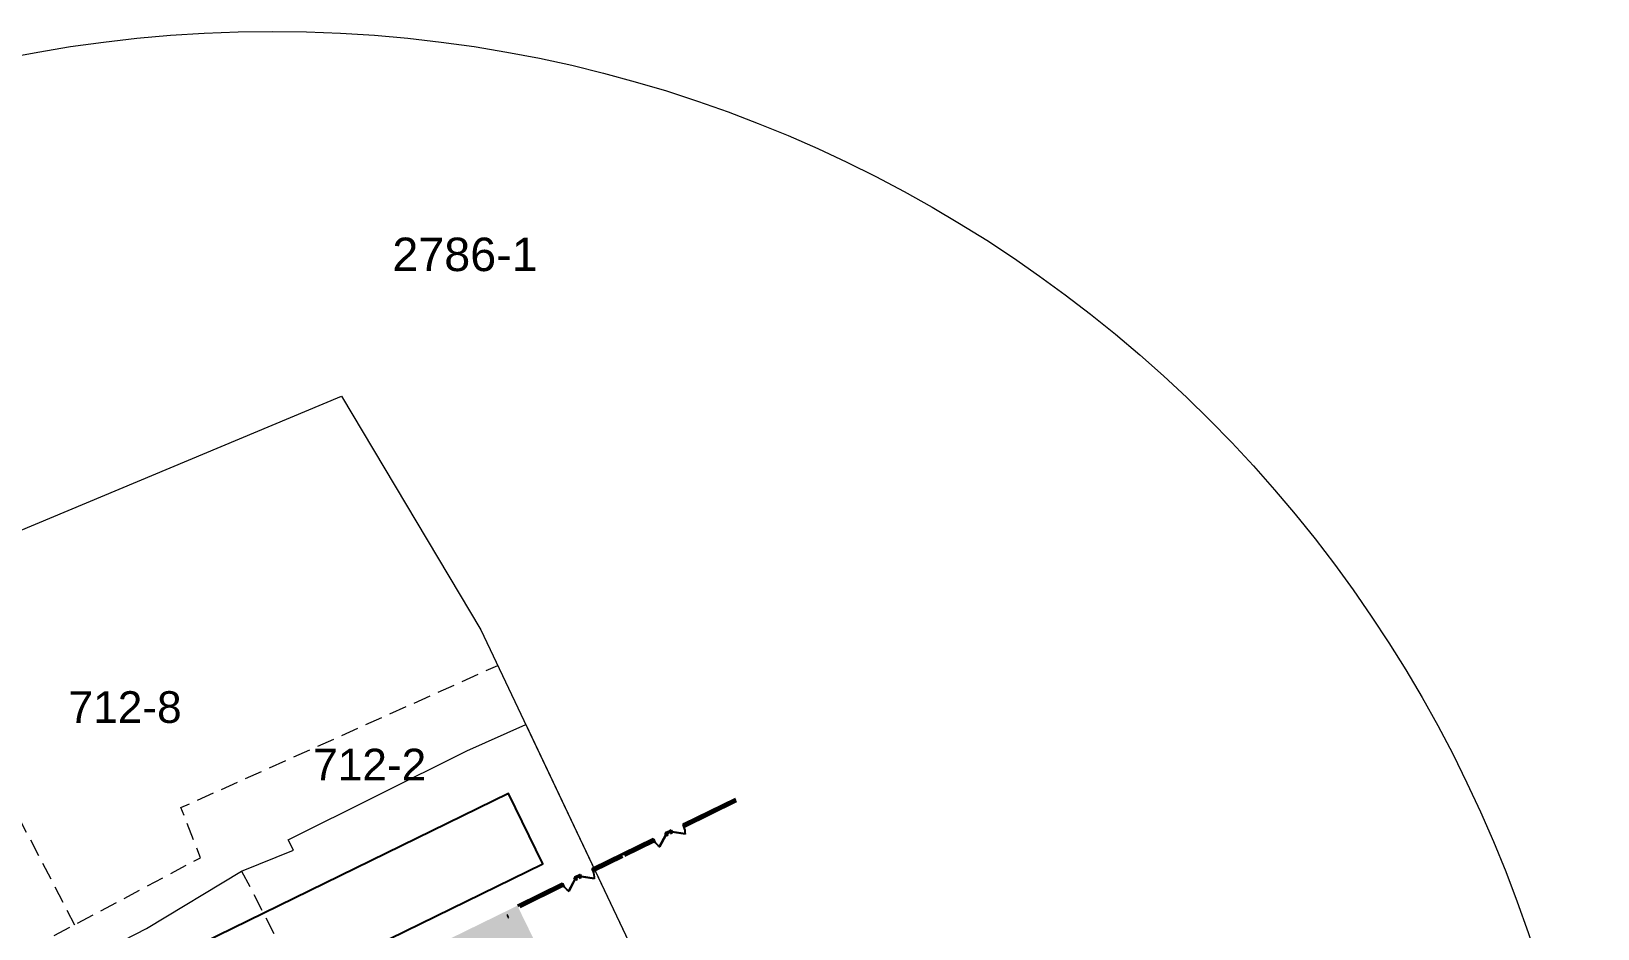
# Model space of a CAD drawing. Header units: metres. Extents: x 7511783 to 7512372, y 4692307 to 4692611.
# Drawn here: x 7511908.7 to 7511997.7, y 4692406.6 to 4692457.6 of the extents above; entities that cross this region are included whole.
import ezdxf

# ---------------------------------------------------------------- set-up
doc = ezdxf.new("R2010")
doc.units = ezdxf.units.M
doc.linetypes.add('DASHED', pattern=[0.75, 0.5, -0.25])
doc.layers.add('A - Fill Zone_Pen_No__89', color=7, linetype='Continuous', lineweight=0, true_color=0x71cebe)
doc.layers.add('A - Muret_Pen_No__102', color=7, linetype='Continuous', lineweight=0, true_color=0xcccccc)
for name, color, linetype, lineweight in [('A - Muret', 7, 'Continuous', 0), ('A - Muret_Pen_No__7', 7, 'Continuous', 0), ('A - Pllaka Themel', 7, 'Continuous', 0), ('A - Shtyllat', 7, 'Continuous', 0), ('A - Shtyllat_Pen_No__1', 7, 'Continuous', 0), ('A1 - Bodrumi -1_Pen_No__42', 8, 'Continuous', 0), ('ARCHICAD Doors_Pen_No__42', 8, 'Continuous', 0), ('bodrum 1 garazhat projekt', 7, 'Continuous', 0), ('garazhat-netw-amiri - b1', 20, 'Continuous', 0), ('nr parcelat-mungese', 157, 'Continuous', 0), ('Nr-Kojshi', 251, 'Continuous', 0), ('Parcelat baze', 7, 'Continuous', 0), ('parcelat-mungese', 157, 'Continuous', 0), ('vijat rregullim', 1, 'Continuous', 0)]:
    doc.layers.add(name, color=color, linetype=linetype, lineweight=lineweight)
doc.styles.get("Standard").update_dxf_attribs({"font": 'arial.ttf'})

# ---------------------------------------------------------------- blocks, each defined once
blk = doc.blocks.new('Slab_3', base_point=(4150, -24950))
at = {"layer": 'A1 - Bodrumi -1_Pen_No__42', "color": 8, "linetype": 'Continuous', "lineweight": 25, "flags": 128}
blk.add_lwpolyline([(4150, -24950), (27400, -24951), (27400, -20501), (4150, -20501)], close=True, dxfattribs=at)
blk = doc.blocks.new('Door 22')
at = {"layer": 'ARCHICAD Doors_Pen_No__42', "color": 8, "linetype": 'Continuous', "lineweight": 25}
for p, q in [((-387, 24), (-437, 24)), ((-437, 24), (-437, 5)), ((-437, 5), (-387, 5)), ((-400, 5), (-437, 5)), ((-400, 5), (-437, 5)), ((-375, 5), (-400, 5)), ((-400, 5), (-400, 0)), ((-400, 0), (-400, 5)), ((-400, 0), (-400, 5)), ((-400, 0), (-375, 0)), ((-372, 0), (-400, 0)), ((-400, 0), (-400, -115)), ((-400, -115), (-400, 0)), ((-400, -115), (-400, 0)), ((-387, 5), (-387, 24)), ((-375, 0), (-375, 5)), ((-372, -40), (-372, 0)), ((-260, 394), (-237, 427)), ((349, -33), (-260, 394)), ((-237, 427), (372, 0)), ((372, 0), (349, -33)), ((400, 0), (372, 0)), ((372, 0), (372, -40)), ((400, 5), (375, 5)), ((375, 5), (375, 0)), ((375, 0), (400, 0)), ((437, 24), (387, 24)), ((387, 24), (387, 5)), ((387, 5), (437, 5)), ((400, 0), (400, 5)), ((400, 0), (400, 5)), ((400, 0), (400, 5)), ((400, 5), (437, 5)), ((400, 5), (437, 5)), ((400, -115), (400, 0)), ((400, -115), (400, 0)), ((400, -115), (400, 0)), ((437, 5), (437, 24)), ((-387, -115), (-437, -115)), ((-437, -115), (-437, -134)), ((-400, -115), (-437, -115)), ((-400, -115), (-437, -115)), ((-437, -134), (-387, -134)), ((-400, -115), (-360, -115)), ((-387, -134), (-387, -115)), ((-360, -40), (-372, -40)), ((-360, -115), (-360, -40)), ((372, -40), (360, -40)), ((360, -40), (360, -115)), ((360, -115), (400, -115)), ((437, -115), (387, -115)), ((387, -115), (387, -134)), ((387, -134), (437, -134)), ((400, -115), (437, -115)), ((400, -115), (437, -115)), ((437, -134), (437, -115))]:
    blk.add_line(p, q, dxfattribs=at)
blk.add_arc((372, 0), 744, 145, 180, dxfattribs=at)
blk = doc.blocks.new('Door 22_2')
at = {"layer": 'ARCHICAD Doors_Pen_No__42', "color": 8, "linetype": 'Continuous', "lineweight": 25}
for p, q in [((-437, 0), (-437, 19)), ((-437, 19), (-387, 19)), ((-387, 0), (-437, 0)), ((-400, 0), (-437, 0)), ((-400, 0), (-437, 0)), ((-372, 0), (-400, 0)), ((-400, 0), (-400, -115)), ((-400, 0), (-400, -115)), ((-400, 0), (-400, -115)), ((-387, 19), (-387, 0)), ((-372, -40), (-372, 0)), ((-260, 394), (-237, 427)), ((349, -33), (-260, 394)), ((-237, 427), (372, 0)), ((372, 0), (349, -33)), ((400, 0), (372, 0)), ((372, 0), (372, -40)), ((387, 19), (437, 19)), ((387, 0), (387, 19)), ((437, 0), (387, 0)), ((400, -115), (400, 0)), ((400, 0), (400, -115)), ((400, 0), (400, -115)), ((400, 0), (437, 0)), ((400, 0), (437, 0)), ((437, 19), (437, 0)), ((-437, -139), (-437, -120)), ((-437, -120), (-387, -120)), ((-400, -120), (-437, -120)), ((-400, -120), (-437, -120)), ((-387, -139), (-437, -139)), ((-400, -120), (-400, -115)), ((-400, -115), (-375, -115)), ((-400, -115), (-360, -115)), ((-400, -115), (-400, -120)), ((-400, -115), (-400, -120)), ((-375, -120), (-400, -120)), ((-387, -120), (-387, -139)), ((-375, -115), (-375, -120)), ((-360, -40), (-372, -40)), ((-360, -115), (-360, -40)), ((372, -40), (360, -40)), ((360, -40), (360, -115)), ((360, -115), (400, -115)), ((375, -120), (375, -115)), ((375, -115), (400, -115)), ((400, -120), (375, -120)), ((387, -120), (437, -120)), ((387, -139), (387, -120)), ((437, -139), (387, -139)), ((400, -115), (400, -120)), ((400, -115), (400, -120)), ((400, -115), (400, -120)), ((400, -120), (437, -120)), ((400, -120), (437, -120)), ((437, -120), (437, -139))]:
    blk.add_line(p, q, dxfattribs=at)
blk.add_arc((372, 0), 744, 145, 180, dxfattribs=at)
blk = doc.blocks.new('Wall_6', base_point=(37900, -16801))
at = {"layer": 'A - Muret_Pen_No__102', "linetype": 'Continuous', "lineweight": 0, "true_color": 0xcccccc}
for points in [[(37900, -16921), (40740, -16921), (40740, -16801), (37900, -16801)], [(41540, -16801), (41540, -16921), (41860, -16921), (41860, -16801)], [(46490, -16801), (42660, -16801), (42660, -16921), (46490, -16921)], [(47290, -16921), (47610, -16921), (47610, -16801), (47290, -16801)], [(51700, -16801), (48410, -16801), (48410, -16921), (51700, -16921)]]:
    blk.add_hatch(color=254, dxfattribs=at).paths.add_polyline_path(points)
at = {"layer": 'A - Muret_Pen_No__7', "color": 7, "linetype": 'Continuous', "lineweight": 35}
for p, q in [((40740, -16801), (40703, -16801)), ((40740, -16921), (40703, -16921)), ((40740, -16801), (40740, -16916)), ((40740, -16916), (40740, -16921)), ((41540, -16801), (41577, -16801)), ((41540, -16801), (41540, -16916)), ((41540, -16916), (41540, -16921)), ((41540, -16921), (41577, -16921)), ((41860, -16801), (41823, -16801)), ((41860, -16921), (41823, -16921)), ((41860, -16801), (41860, -16916)), ((41860, -16916), (41860, -16921)), ((42660, -16801), (42697, -16801)), ((42660, -16801), (42660, -16916)), ((42660, -16916), (42660, -16921)), ((42660, -16921), (42697, -16921)), ((46490, -16801), (46453, -16801)), ((46490, -16921), (46453, -16921)), ((46490, -16806), (46490, -16801)), ((46490, -16921), (46490, -16806)), ((47290, -16801), (47327, -16801)), ((47290, -16806), (47290, -16801)), ((47290, -16921), (47290, -16806)), ((47290, -16921), (47327, -16921)), ((47610, -16801), (47573, -16801)), ((47610, -16921), (47573, -16921)), ((47610, -16801), (47610, -16916)), ((47610, -16916), (47610, -16921)), ((48410, -16801), (48447, -16801)), ((48410, -16801), (48410, -16916)), ((48410, -16916), (48410, -16921)), ((48410, -16921), (48447, -16921))]:
    blk.add_line(p, q, dxfattribs=at)
at = {"layer": 'A - Muret_Pen_No__7', "color": 7, "linetype": 'Continuous', "lineweight": 35, "flags": 128}
for points in [[(40740, -16801), (37900, -16801)], [(38020, -16921), (40740, -16921)], [(41860, -16801), (41540, -16801)], [(41540, -16921), (41640, -16921)], [(41760, -16921), (41860, -16921)], [(46490, -16801), (42660, -16801)], [(42660, -16921), (44515, -16921)], [(44635, -16921), (46490, -16921)], [(47610, -16801), (47290, -16801)], [(47290, -16921), (47390, -16921)], [(47510, -16921), (47610, -16921)], [(51700, -16801), (48410, -16801)], [(48410, -16921), (51700, -16921)]]:
    blk.add_lwpolyline(points, dxfattribs=at)
at = {"layer": 'ARCHICAD Doors_Pen_No__42', "color": 8, "linetype": 'Continuous', "lineweight": 25, "xscale": -1, "zscale": 1000, "rotation": 180}
for name, p in [('Door 22', (41140, -16916)), ('Door 22_2', (46890, -16921))]:
    blk.add_blockref(name, p, dxfattribs=at)
at = {"layer": 'ARCHICAD Doors_Pen_No__42', "color": 8, "linetype": 'Continuous', "lineweight": 25, "zscale": 1000, "rotation": 180}
for p in [(42260, -16916), (48010, -16916)]:
    blk.add_blockref('Door 22', p, dxfattribs=at)
blk = doc.blocks.new('Column_79', base_point=(436, 13820))
at = {"layer": 'A - Shtyllat_Pen_No__1', "color": 7, "linetype": 'Continuous', "lineweight": 13, "flags": 128}
blk.add_lwpolyline([(456, 13900), (416, 13900), (416, 13740), (456, 13740)], close=True, dxfattribs=at)
blk = doc.blocks.new('A$C75F44AD6')
at = {"layer": 'A - Fill Zone_Pen_No__89', "linetype": 'Continuous', "lineweight": 0, "true_color": 0xdbf2ee}
blk.add_hatch(color=254, dxfattribs=at).paths.add_polyline_path([(76916, 73827), (70116, 73827), (70116, 67627), (76916, 67627)])
at = {"layer": 'A - Muret', "color": 7, "lineweight": 35}
blk.add_blockref('Wall_6', (76916, 73827), dxfattribs=at)
at = {"layer": 'A - Pllaka Themel', "color": 8, "linetype": 'Continuous', "lineweight": 25}
blk.add_blockref('Slab_3', (56016, 75327), dxfattribs=at)
at = {"layer": 'A - Shtyllat', "color": 7, "lineweight": 35}
blk.add_blockref('Column_79', (76166, 73527), dxfattribs=at)

msp = doc.modelspace()

# ---------------------------------------------------------------- linework, layer by layer
at = {"layer": 'garazhat-netw-amiri - b1'}
msp.add_circle((7511922.381, 4692382.212), 75.361, dxfattribs=at)
at = {"layer": 'Parcelat baze', "flags": 128}
msp.add_lwpolyline([(7511908.118, 4692402.948), (7511915.233, 4692406.594), (7511920.633, 4692409.869), (7511923.58, 4692411.059), (7511923.278, 4692411.647), (7511933.435, 4692416.688), (7511936.798, 4692418.187), (7511942.993, 4692405.116), (7511951.692, 4692387.847), (7511952.79, 4692386.36), (7511954.994, 4692383.377), (7511958.422, 4692378.737), (7511969.121, 4692372.097), (7511973.491, 4692368.387), (7511984.021, 4692356.967)], dxfattribs=at)
at = {"layer": 'parcelat-mungese', "linetype": 'DASHED', "ltscale": 2, "flags": 128}
for points in [[(7511900.988, 4692426.265), (7511911.134, 4692406.817)], [(7511894.088, 4692397.746), (7511898.703, 4692400.202), (7511911.134, 4692406.817), (7511918.293, 4692410.626), (7511917.184, 4692413.476), (7511935.205, 4692421.547)], [(7511920.631, 4692409.869), (7511928.146, 4692395.346)], [(7511920.631, 4692409.869), (7511928.146, 4692395.346)], [(7511920.631, 4692409.869), (7511928.146, 4692395.346)]]:
    msp.add_lwpolyline(points, dxfattribs=at)
at = {"layer": 'vijat rregullim', "flags": 128}
msp.add_lwpolyline([(7511942.993, 4692405.116), (7511913.452, 4692385.678), (7511902.611, 4692378.579), (7511894.291, 4692373.23), (7511877.791, 4692378.6), (7511870.102, 4692387.2), (7511870.032, 4692387.28), (7511869.842, 4692387.49), (7511869.532, 4692387.82), (7511855.942, 4692402.56), (7511850.842, 4692406.99), (7511889.413, 4692421.428), (7511926.304, 4692436.845), (7511934.243, 4692423.576)], close=True, dxfattribs=at)
msp.add_lwpolyline([(7511871.08, 4692386.106), (7511885.628, 4692393.466), (7511894.088, 4692397.746), (7511897.7, 4692397.706), (7511908.118, 4692402.948), (7511915.233, 4692406.594), (7511920.631, 4692409.869), (7511923.58, 4692411.059), (7511923.278, 4692411.647), (7511933.435, 4692416.688), (7511936.797, 4692418.187)], dxfattribs=at)
msp.add_lwpolyline([(7511871.08, 4692386.106), (7511885.628, 4692393.466), (7511894.088, 4692397.746), (7511897.7, 4692397.706), (7511908.118, 4692402.948), (7511915.233, 4692406.594), (7511920.631, 4692409.869), (7511923.58, 4692411.059), (7511923.278, 4692411.647), (7511933.435, 4692416.688), (7511936.797, 4692418.187)], dxfattribs=at)

# ---------------------------------------------------------------- block references
at = {"layer": 'bodrum 1 garazhat projekt', "xscale": 0.001, "yscale": 0.001, "zscale": 0.001, "rotation": 26.04535599708318}
msp.add_blockref('A$C75F44AD6', (7511899.624, 4692307.795), dxfattribs=at)

# ---------------------------------------------------------------- texts
at = {"layer": 'nr parcelat-mungese'}
for s, p in [('712-8', (7511910.792, 4692418.283)), ('712-2', (7511924.7, 4692415.016))]:
    msp.add_text(s, height=1.8, dxfattribs=at).set_placement(p)
at = {"layer": 'Nr-Kojshi'}
msp.add_text('2786-1', height=1.9, dxfattribs=at).set_placement((7511929.203, 4692443.953))

doc.saveas('drawing.dxf')
